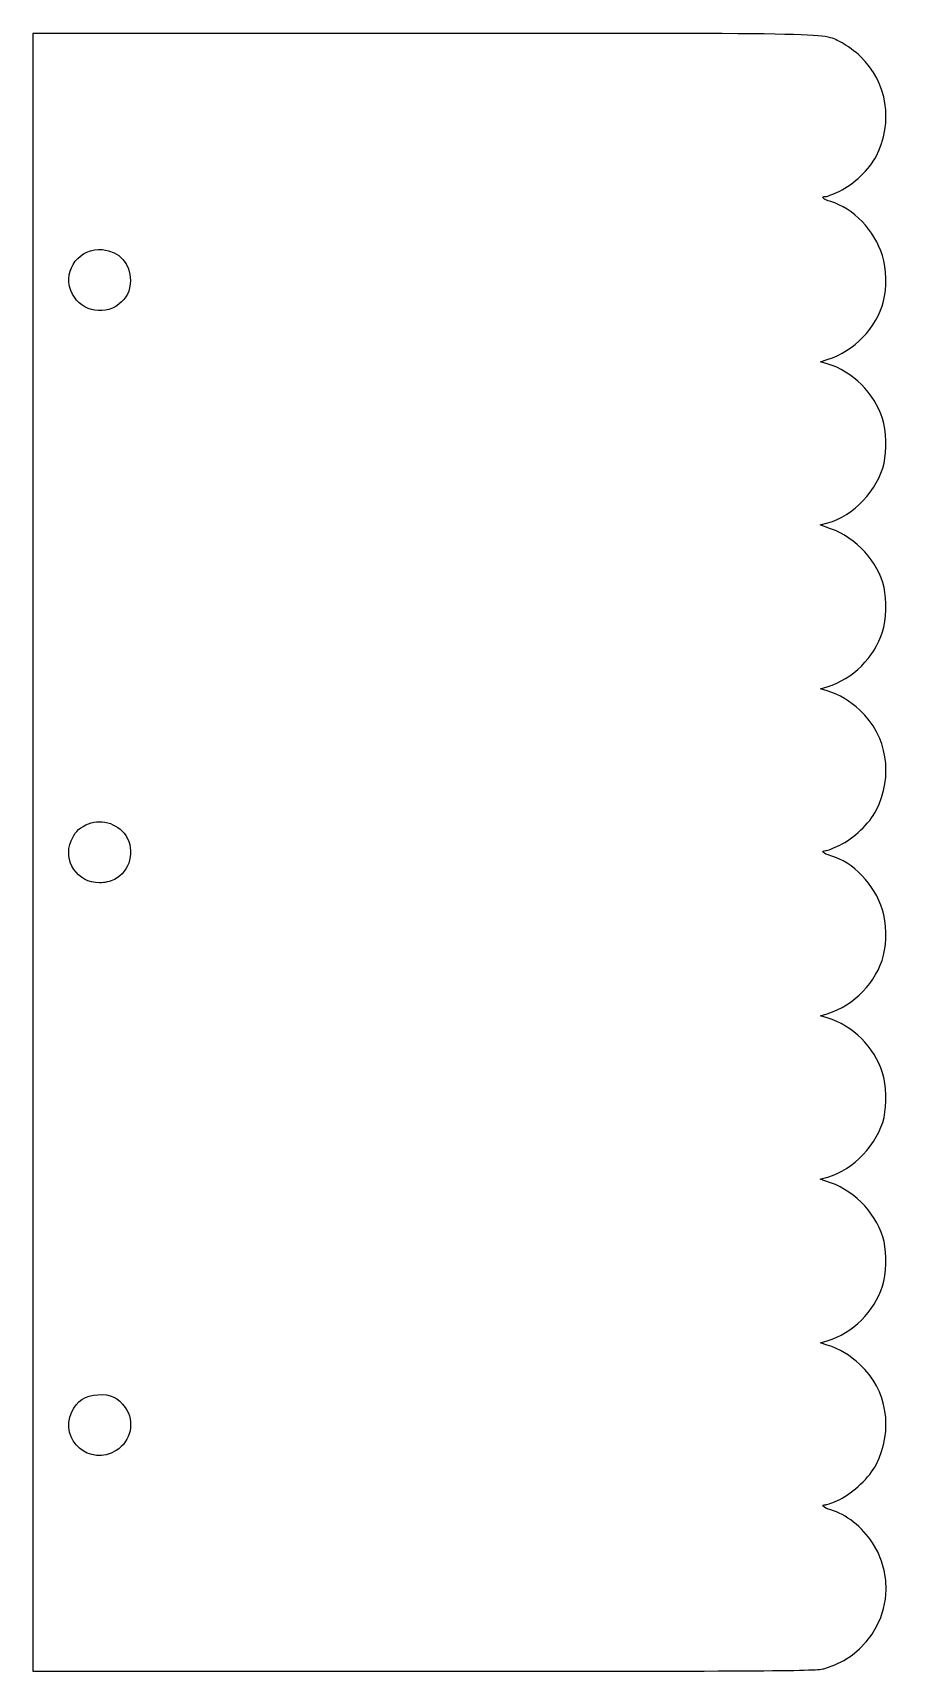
# Model space of a CAD drawing. Header units: centimetres. Extents: x -13.4 to 0.2, y -13.7 to 11.9.
import ezdxf

# ---------------------------------------------------------------- set-up
doc = ezdxf.new("R2010")
doc.units = ezdxf.units.CM
doc.header["$MEASUREMENT"] = 0
doc.layers.add('Layer 1', color=7, linetype='Continuous')

msp = doc.modelspace()

# ---------------------------------------------------------------- linework, layer by layer
at = {"layer": 'Layer 1'}
for points, knots in [([(-13.36902, -0.90714), (-13.36902, -0.90714), (-13.36902, 11.84577), (-13.36902, 11.84577), (-13.36902, 11.84577), (-13.36902, 11.84577), (-7.28916, 11.84577), (-7.28916, 11.84577), (-7.28916, 11.84577), (-0.65533, 11.84577), (-1.08115, 11.85546), (-0.76922, 11.6974), (-0.76922, 11.6974), (-0.69385, 11.65921), (-0.56449, 11.56339), (-0.48175, 11.48447), (-0.48175, 11.48447), (-0.06337, 11.0854), (0.03336, 10.46577), (-0.23883, 9.92829), (-0.23883, 9.92829), (-0.33621, 9.73598), (-0.59526, 9.48951), (-0.80509, 9.38953), (-0.80509, 9.38953), (-0.90176, 9.34346), (-0.99999, 9.30577), (-1.02337, 9.30577), (-1.02337, 9.30577), (-1.10836, 9.30577), (-1.063, 9.25892), (-0.9464, 9.22628), (-0.9464, 9.22628), (-0.59974, 9.12922), (-0.25977, 8.77498), (-0.13946, 8.38547), (-0.13946, 8.38547), (-0.0774, 8.18453), (-0.07053, 7.87484), (-0.12371, 7.6751), (-0.12371, 7.6751), (-0.236, 7.2534), (-0.57251, 6.90362), (-0.99888, 6.76544), (-0.99888, 6.76544), (-0.99888, 6.76544), (-1.10385, 6.73142), (-1.10385, 6.73142), (-1.10385, 6.73142), (-1.10385, 6.73142), (-0.99888, 6.70004), (-0.99888, 6.70004), (-0.99888, 6.70004), (-0.60274, 6.58162), (-0.26252, 6.24388), (-0.1401, 5.84753), (-0.1401, 5.84753), (-0.08121, 5.65687), (-0.07037, 5.34842), (-0.11565, 5.15182), (-0.11565, 5.15182), (-0.21133, 4.73638), (-0.59556, 4.32829), (-0.99048, 4.22266), (-0.99048, 4.22266), (-0.99048, 4.22266), (-1.11235, 4.19007), (-1.11235, 4.19007), (-1.11235, 4.19007), (-1.11235, 4.19007), (-0.9474, 4.13243), (-0.9474, 4.13243), (-0.9474, 4.13243), (-0.54912, 3.99326), (-0.20721, 3.61742), (-0.11499, 3.2174), (-0.11499, 3.2174), (-0.07032, 3.0236), (-0.08152, 2.71428), (-0.1401, 2.52465), (-0.1401, 2.52465), (-0.26252, 2.12829), (-0.60274, 1.79056), (-0.99888, 1.67213), (-0.99888, 1.67213), (-0.99888, 1.67213), (-1.10385, 1.64076), (-1.10385, 1.64076), (-1.10385, 1.64076), (-1.10385, 1.64076), (-0.99888, 1.60674), (-0.99888, 1.60674), (-0.99888, 1.60674), (-0.80628, 1.54431), (-0.64853, 1.45039), (-0.49035, 1.30394), (-0.49035, 1.30394), (-0.0651, 0.91023), (0.03573, 0.28401), (-0.23883, -0.25817), (-0.23883, -0.25817), (-0.33621, -0.45048), (-0.59526, -0.69695), (-0.80509, -0.79693), (-0.80509, -0.79693), (-0.90176, -0.843), (-0.99999, -0.88068), (-1.02337, -0.88068), (-1.02337, -0.88068), (-1.10836, -0.88068), (-1.063, -0.92754), (-0.9464, -0.96018), (-0.9464, -0.96018), (-0.59974, -1.05724), (-0.25977, -1.41148), (-0.13946, -1.80099), (-0.13946, -1.80099), (-0.0774, -2.00193), (-0.07053, -2.31162), (-0.12371, -2.51135), (-0.12371, -2.51135), (-0.236, -2.93306), (-0.57251, -3.28284), (-0.99888, -3.42102), (-0.99888, -3.42102), (-0.99888, -3.42102), (-1.10385, -3.45504), (-1.10385, -3.45504), (-1.10385, -3.45504), (-1.10385, -3.45504), (-0.99888, -3.48642), (-0.99888, -3.48642), (-0.99888, -3.48642), (-0.60274, -3.60484), (-0.26252, -3.94258), (-0.1401, -4.33893), (-0.1401, -4.33893), (-0.08121, -4.52959), (-0.07037, -4.83804), (-0.11565, -5.03464), (-0.11565, -5.03464), (-0.21133, -5.45008), (-0.59556, -5.85817), (-0.99048, -5.96379), (-0.99048, -5.96379), (-0.99048, -5.96379), (-1.11235, -5.99639), (-1.11235, -5.99639), (-1.11235, -5.99639), (-1.11235, -5.99639), (-0.9474, -6.05403), (-0.9474, -6.05403), (-0.9474, -6.05403), (-0.54912, -6.1932), (-0.20721, -6.56904), (-0.11499, -6.96906), (-0.11499, -6.96906), (-0.07032, -7.16286), (-0.08152, -7.47218), (-0.1401, -7.66181), (-0.1401, -7.66181), (-0.26252, -8.05816), (-0.60274, -8.3959), (-0.99888, -8.51432), (-0.99888, -8.51432), (-0.99888, -8.51432), (-1.10385, -8.5457), (-1.10385, -8.5457), (-1.10385, -8.5457), (-1.10385, -8.5457), (-0.99888, -8.57972), (-0.99888, -8.57972), (-0.99888, -8.57972), (-0.80628, -8.64214), (-0.64853, -8.73607), (-0.49035, -8.88252), (-0.49035, -8.88252), (-0.0651, -9.27623), (0.03573, -9.90245), (-0.23883, -10.44463), (-0.23883, -10.44463), (-0.33621, -10.63693), (-0.59526, -10.8834), (-0.80509, -10.98339), (-0.80509, -10.98339), (-0.90176, -11.02945), (-0.99999, -11.06714), (-1.02337, -11.06714), (-1.02337, -11.06714), (-1.10836, -11.06714), (-1.063, -11.11399), (-0.9464, -11.14664), (-0.9464, -11.14664), (-0.71124, -11.21248), (-0.45098, -11.41734), (-0.29353, -11.66055), (-0.29353, -11.66055), (0.1829, -12.39644), (-0.18639, -13.36782), (-1.03762, -13.61785), (-1.03762, -13.61785), (-1.16735, -13.65595), (-1.7742, -13.66006), (-7.27517, -13.66006), (-7.27517, -13.66006), (-7.27517, -13.66006), (-13.36902, -13.66006), (-13.36902, -13.66006), (-13.36902, -13.66006), (-13.36902, -13.66006), (-13.36902, -0.90714), (-13.36902, -0.90714)], [0, 0, 0, 0, 0.01851852, 0.01851852, 0.01851852, 0.01851852, 0.03703704, 0.03703704, 0.03703704, 0.03703704, 0.05555556, 0.05555556, 0.05555556, 0.05555556, 0.07407407, 0.07407407, 0.07407407, 0.07407407, 0.09259259, 0.09259259, 0.09259259, 0.09259259, 0.11111111, 0.11111111, 0.11111111, 0.11111111, 0.12962963, 0.12962963, 0.12962963, 0.12962963, 0.14814815, 0.14814815, 0.14814815, 0.14814815, 0.16666667, 0.16666667, 0.16666667, 0.16666667, 0.18518519, 0.18518519, 0.18518519, 0.18518519, 0.2037037, 0.2037037, 0.2037037, 0.2037037, 0.22222222, 0.22222222, 0.22222222, 0.22222222, 0.24074074, 0.24074074, 0.24074074, 0.24074074, 0.25925926, 0.25925926, 0.25925926, 0.25925926, 0.27777778, 0.27777778, 0.27777778, 0.27777778, 0.2962963, 0.2962963, 0.2962963, 0.2962963, 0.31481481, 0.31481481, 0.31481481, 0.31481481, 0.33333333, 0.33333333, 0.33333333, 0.33333333, 0.35185185, 0.35185185, 0.35185185, 0.35185185, 0.37037037, 0.37037037, 0.37037037, 0.37037037, 0.38888889, 0.38888889, 0.38888889, 0.38888889, 0.40740741, 0.40740741, 0.40740741, 0.40740741, 0.42592593, 0.42592593, 0.42592593, 0.42592593, 0.44444444, 0.44444444, 0.44444444, 0.44444444, 0.46296296, 0.46296296, 0.46296296, 0.46296296, 0.48148148, 0.48148148, 0.48148148, 0.48148148, 0.5, 0.5, 0.5, 0.5, 0.51851852, 0.51851852, 0.51851852, 0.51851852, 0.53703704, 0.53703704, 0.53703704, 0.53703704, 0.55555556, 0.55555556, 0.55555556, 0.55555556, 0.57407407, 0.57407407, 0.57407407, 0.57407407, 0.59259259, 0.59259259, 0.59259259, 0.59259259, 0.61111111, 0.61111111, 0.61111111, 0.61111111, 0.62962963, 0.62962963, 0.62962963, 0.62962963, 0.64814815, 0.64814815, 0.64814815, 0.64814815, 0.66666667, 0.66666667, 0.66666667, 0.66666667, 0.68518519, 0.68518519, 0.68518519, 0.68518519, 0.7037037, 0.7037037, 0.7037037, 0.7037037, 0.72222222, 0.72222222, 0.72222222, 0.72222222, 0.74074074, 0.74074074, 0.74074074, 0.74074074, 0.75925926, 0.75925926, 0.75925926, 0.75925926, 0.77777778, 0.77777778, 0.77777778, 0.77777778, 0.7962963, 0.7962963, 0.7962963, 0.7962963, 0.81481481, 0.81481481, 0.81481481, 0.81481481, 0.83333333, 0.83333333, 0.83333333, 0.83333333, 0.85185185, 0.85185185, 0.85185185, 0.85185185, 0.87037037, 0.87037037, 0.87037037, 0.87037037, 0.88888889, 0.88888889, 0.88888889, 0.88888889, 0.90740741, 0.90740741, 0.90740741, 0.90740741, 0.92592593, 0.92592593, 0.92592593, 0.92592593, 0.94444444, 0.94444444, 0.94444444, 0.94444444, 0.96296296, 0.96296296, 0.96296296, 0.96296296, 1, 1, 1, 1]), ([(-12.02676, 7.62854), (-11.90925, 7.71816), (-11.8516, 7.83792), (-11.84981, 7.99609), (-11.84981, 7.99609), (-11.84685, 8.25757), (-12.0225, 8.45444), (-12.28092, 8.47927), (-12.28092, 8.47927), (-12.63458, 8.51325), (-12.90194, 8.16942), (-12.77675, 7.84162), (-12.77675, 7.84162), (-12.6601, 7.53619), (-12.28686, 7.43015), (-12.02676, 7.62854)], [0, 0, 0, 0, 0.2, 0.2, 0.2, 0.2, 0.4, 0.4, 0.4, 0.4, 0.6, 0.6, 0.6, 0.6, 1, 1, 1, 1]), ([(-12.09799, -1.32995), (-11.85446, -1.20571), (-11.76908, -0.8765), (-11.92089, -0.6471), (-11.92089, -0.6471), (-12.05404, -0.4459), (-12.33012, -0.37222), (-12.54325, -0.48099), (-12.54325, -0.48099), (-12.6645, -0.54288), (-12.72018, -0.60298), (-12.7727, -0.72867), (-12.7727, -0.72867), (-12.90418, -1.04336), (-12.67435, -1.38279), (-12.32947, -1.38323), (-12.32947, -1.38323), (-12.25425, -1.38333), (-12.16017, -1.36167), (-12.09799, -1.32995)], [0, 0, 0, 0, 0.16666667, 0.16666667, 0.16666667, 0.16666667, 0.33333333, 0.33333333, 0.33333333, 0.33333333, 0.5, 0.5, 0.5, 0.5, 0.66666667, 0.66666667, 0.66666667, 0.66666667, 1, 1, 1, 1]), ([(-12.06922, -10.22404), (-11.83985, -10.07859), (-11.77521, -9.77159), (-11.92843, -9.55544), (-11.92843, -9.55544), (-12.04149, -9.39595), (-12.15493, -9.34207), (-12.35381, -9.35343), (-12.35381, -9.35343), (-12.55, -9.36462), (-12.68661, -9.45437), (-12.76277, -9.62209), (-12.76277, -9.62209), (-12.9616, -10.05992), (-12.47558, -10.48175), (-12.06922, -10.22404)], [0, 0, 0, 0, 0.2, 0.2, 0.2, 0.2, 0.4, 0.4, 0.4, 0.4, 0.6, 0.6, 0.6, 0.6, 1, 1, 1, 1])]:
    msp.add_open_spline(points, degree=3, knots=knots, dxfattribs=at)

doc.saveas('drawing.dxf')
